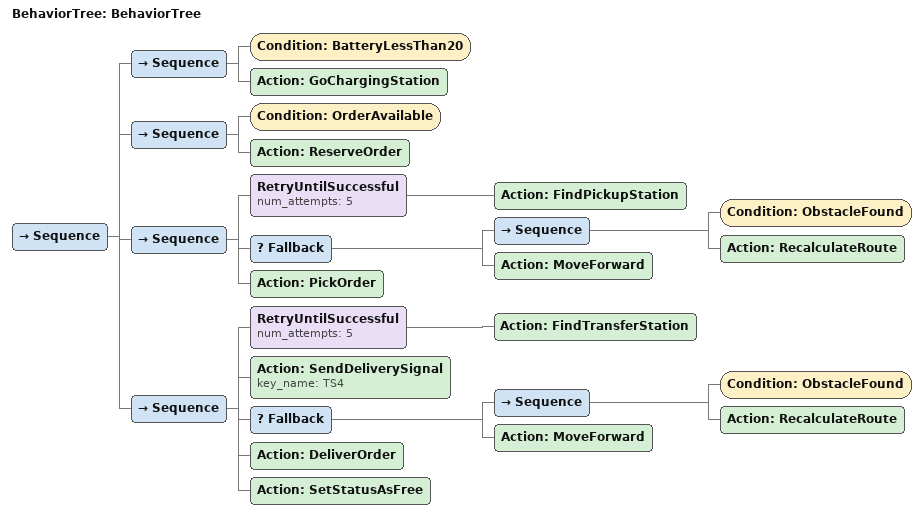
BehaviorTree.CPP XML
<?xml version="1.0"?>
<root main_tree_to_execute="BehaviorTree">
    <BehaviorTree ID="BehaviorTree">
        <Sequence>
            <Sequence>
                <Condition ID="BatteryLessThan20"/>
                <Action ID="GoChargingStation"/>
            </Sequence>
            <Sequence>
                <Condition ID="OrderAvailable"/>
                <Action ID="ReserveOrder"/>
            </Sequence>
            <Sequence>
                <RetryUntilSuccessful num_attempts="5">
                    <Action ID="FindPickupStation"/>
                </RetryUntilSuccessful>
                <Fallback>
                    <Sequence>
                        <Condition ID="ObstacleFound"/>
                        <Action ID="RecalculateRoute"/>
                    </Sequence>
                    <Action ID="MoveForward"/>
                </Fallback>
                <Action ID="PickOrder"/>
            </Sequence>
            <Sequence>
                <RetryUntilSuccessful num_attempts="5">
                    <Action ID="FindTransferStation"/>
                </RetryUntilSuccessful>
                <Action ID="SendDeliverySignal" key_name="TS4"/>
                <Fallback>
                    <Sequence>
                        <Condition ID="ObstacleFound"/>
                        <Action ID="RecalculateRoute"/>
                    </Sequence>
                    <Action ID="MoveForward"/>
                </Fallback>
                <Action ID="DeliverOrder"/>
                <Action ID="SetStatusAsFree"/>
            </Sequence>
        </Sequence>
    </BehaviorTree>
</root>
